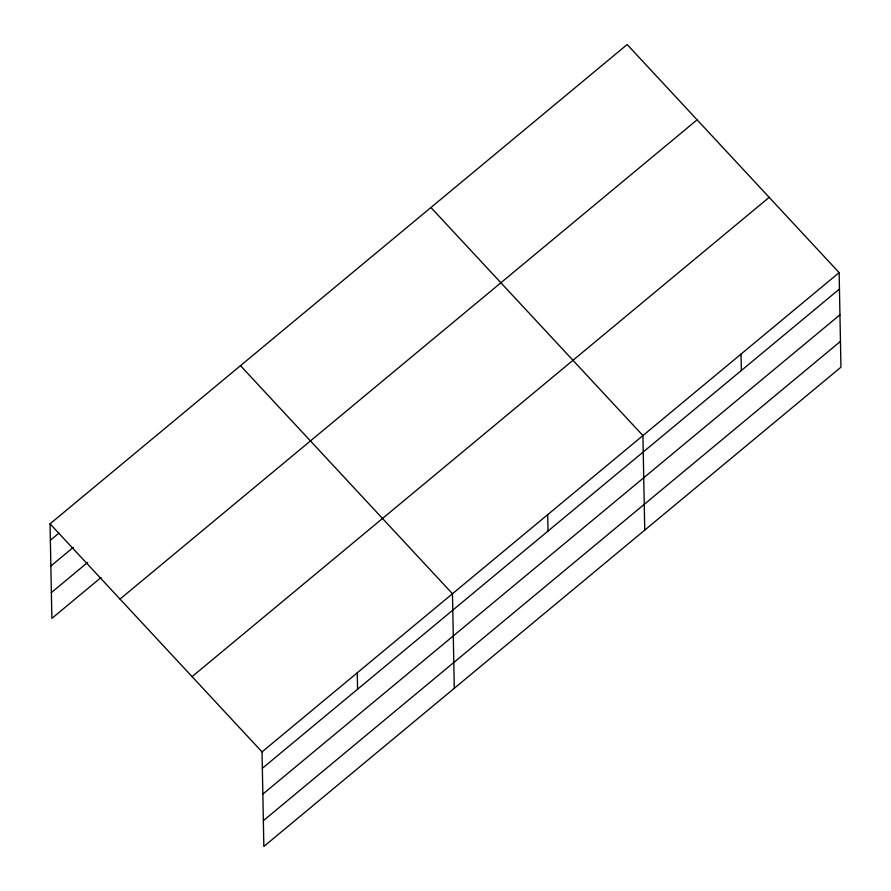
<?xml version="1.0" encoding="UTF-8"?>
<svg xmlns="http://www.w3.org/2000/svg" width="891" height="891" viewBox="0 0 891 891"><rect width="100%" height="100%" fill="white"/><g stroke="black" fill="none" stroke-linecap="round" stroke-linejoin="round"><path stroke-width="1.34" d="M50.052 523.819L627.153 44.55L839.133 272.624L840.948 367.181L263.847 846.45L262.032 751.893L50.052 523.819L51.867 618.376L101.084 577.502M50.364 540.236L58.917 533.13M50.854 566.019L73.329 547.364M51.366 592.593L87.741 562.377M120.007 599.086L697.107 119.817M192.077 676.637L769.178 197.356M262.032 751.893L839.133 272.624M262.344 768.309L839.456 289.029M262.845 794.093L839.946 314.824M263.357 820.667L840.458 341.387M430.932 207.503L642.923 435.576L644.739 530.134M240.492 365.666L452.472 593.74L454.287 688.286M741.034 354.095L741.345 370.511M547.698 514.653L548.01 531.069M357.258 672.816L357.569 689.222"/></g></svg>
